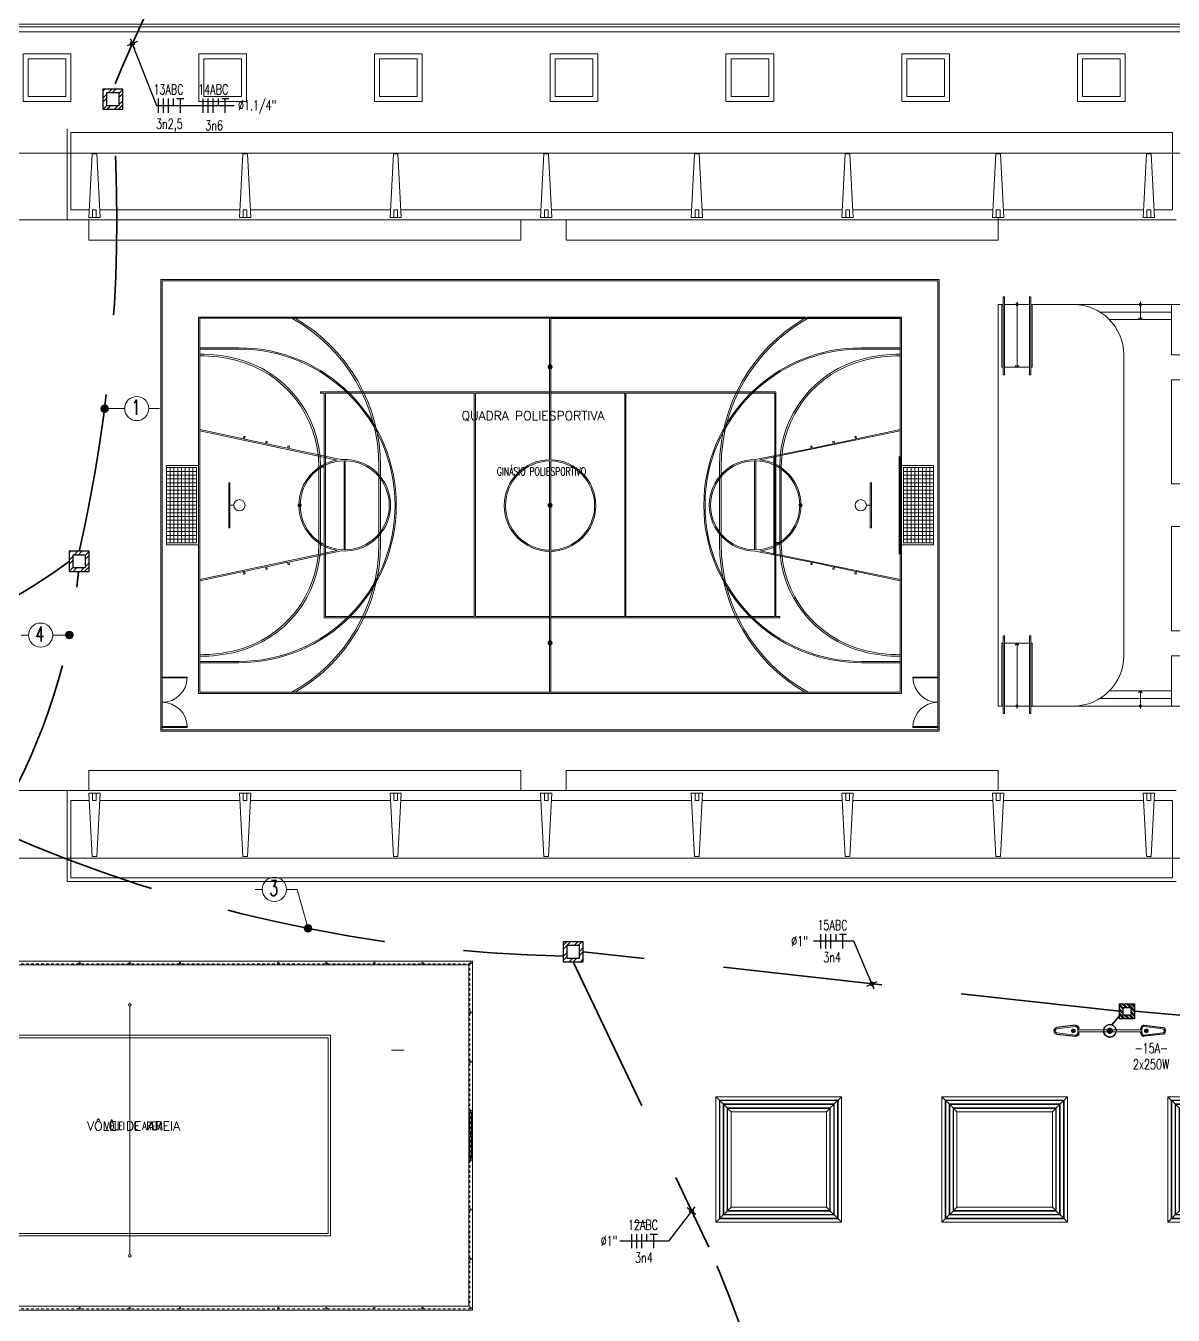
# Model space of a CAD drawing. Header units: millimetres. Extents: x 214 to 1190, y -192 to 1092.
# Drawn here: x 1058.1 to 1103.8, y 35.6 to 87 of the extents above; entities that cross this region are included whole.
import ezdxf
from ezdxf.enums import TextEntityAlignment as Align

# ---------------------------------------------------------------- set-up
doc = ezdxf.new("R2010")
doc.units = ezdxf.units.MM
doc.linetypes.add('ARQ-MEPJ_BAS-PJ1-GERAL-R06$0$TT4', pattern=[0.1, 0.05, -0.05])
doc.linetypes.add('HIDDEN', pattern=[9.525, 6.35, -3.175])
for name, color, linetype, lineweight in [('I-ARQ', 8, 'Continuous', 0), ('I-CAIXAS', 3, 'Continuous', 30), ('I-ELET_PISO', 5, 'HIDDEN', 35), ('I-FIAÇÃO', 2, 'Continuous', 25), ('I-LIN_CHAMADA', 9, 'Continuous', 9), ('I-LUMINÁRIA_EXT', 4, 'Continuous', 25), ('I-NORMO_ARQ', 9, 'Continuous', 0), ('I-POSTES', 4, 'Continuous', 25), ('I-TEXTOS', 2, 'Continuous', 25)]:
    doc.layers.add(name, color=color, linetype=linetype, lineweight=lineweight)
doc.styles.add('COTA200', font='ROMANS.SHX')
doc.styles.add('ROMANS', font='ROMANS.SHX', dxfattribs={"height": 0.25})
doc.styles.get("Standard").update_dxf_attribs({"font": 'arial.ttf'})
doc.dimstyles.new('STANDARD$7', dxfattribs={"dimscale": 1.5, "dimtxt": 0.7, "dimasz": 0.15, "dimexe": 0.1, "dimexo": 0.05, "dimgap": 0.1, "dimtad": 1, "dimdec": 3, "dimzin": 4, "dimdsep": 46, "dimtxsty": 'ROMANS', "dimblk": 'DOT', "dimblk1": 'DOTSMALL', "dimblk2": 'DOTSMALL', "dimsah": 1, "dimcen": 0, "dimdle": 0.15, "dimse1": 1, "dimse2": 1, "dimclrd": 7, "dimclre": 8, "dimclrt": 256, "dimaunit": 1, "dimadec": 0, "dimazin": 0, "dimtfac": 0.006667, "dimtdec": 3, "dimtix": 1, "dimtmove": 2, "dimatfit": 3, "dimldrblk": 'DOTSMALL', "dimfxl": 1, "dimtolj": 1, "dimtzin": 4, "dimarcsym": 0})

# ---------------------------------------------------------------- blocks, each defined once
blk = doc.blocks.new('A$C7A5F3391')
at = {"layer": 'I-ARQ', "ltscale": 10}
for p, q in [((0.135, 4.865), (0, 5)), ((0.29, 4.71), (0.155, 4.845)), ((0.445, 4.555), (0.31, 4.69)), ((4.555, 4.555), (4.69, 4.69)), ((4.71, 4.71), (4.845, 4.845)), ((4.865, 4.865), (5, 5)), ((0.465, 4.535), (0.6, 4.4)), ((4.535, 4.535), (4.4, 4.4)), ((0.465, 0.465), (0.6, 0.6)), ((4.535, 0.465), (4.4, 0.6)), ((0.135, 0.135), (0, 0)), ((0.29, 0.29), (0.155, 0.155)), ((0.445, 0.445), (0.31, 0.31)), ((4.555, 0.445), (4.69, 0.31)), ((4.71, 0.29), (4.845, 0.155)), ((4.865, 0.135), (5, 0))]:
    blk.add_line(p, q, dxfattribs=at)
for points in [[(0, 4.865), (0, 5), (5, 5), (5, 0), (4.865, 0)], [(5, 0.135), (5, 0), (0, 0), (0, 5), (0.135, 5)], [(0, 4.71), (0, 4.845)], [(0, 4.555), (0, 4.69)], [(0.135, 4.865), (0.135, 0.135), (4.865, 0.135)], [(4.865, 0.135), (4.865, 4.865), (0.135, 4.865)], [(0.155, 4.845), (4.845, 4.845), (4.845, 0.155), (0.155, 0.155), (0.155, 4.845)], [(0.29, 4.71), (0.29, 0.29), (4.71, 0.29)], [(0.29, 4.575), (0.29, 4.71), (4.71, 4.71), (4.71, 0.465)], [(4.71, 0.29), (4.71, 4.71), (0.29, 4.71)], [(4.535, 0.29), (0.29, 0.29), (0.29, 4.535)], [(4.535, 0.465), (0.465, 0.465), (0.465, 4.535)], [(4.535, 0), (4.4, 0)]]:
    blk.add_lwpolyline(points, dxfattribs=at)
for points in [[(4.69, 0.31), (0.31, 0.31), (0.31, 4.69), (4.69, 4.69), (4.69, 0.31)], [(4.555, 0.445), (4.555, 4.555), (0.445, 4.555), (0.445, 0.445), (4.555, 0.445)], [(0.465, 4.535), (0.465, 0.465), (4.535, 0.465), (4.535, 4.535)], [(4.4, 0.6), (4.4, 4.4), (0.6, 4.4), (0.6, 0.6), (4.4, 0.6)]]:
    blk.add_lwpolyline(points, close=True, dxfattribs=at)
blk = doc.blocks.new('A$C153C7E87')
at = {"layer": 'I-ARQ'}
for p, q in [((0, 27.3), (0, 0)), ((13.9, 27.3), (0, 27.3)), ((6.045, 27.256), (6.919, 27.256)), ((6.981, 27.256), (7.855, 27.256)), ((13.9, 27.3), (13.9, 0)), ((13.75, 27.15), (0.15, 27.15)), ((0.15, 27.15), (0.15, 0.15)), ((6.045, 27.194), (6.919, 27.194)), ((6.981, 27.194), (7.855, 27.194)), ((13.75, 27.15), (13.75, 0.15)), ((2.209, 13.65), (12.109, 13.65)), ((13.9, 0), (0, 0)), ((13.75, 0.15), (0.15, 0.15)), ((6.045, 0.106), (6.919, 0.106)), ((6.045, 0.044), (6.919, 0.044)), ((6.981, 0.106), (7.855, 0.106)), ((6.981, 0.044), (7.855, 0.044))]:
    blk.add_line(p, q, dxfattribs=at)
at = {"layer": 'I-ARQ', "linetype": 'ARQ-MEPJ_BAS-PJ1-GERAL-R06$0$TT4'}
for p, q in [((0.044, 27.225), (0.044, 0.075)), ((5.968, 27.194), (0.075, 27.194)), ((6.076, 27.225), (6.888, 27.225)), ((7.013, 27.225), (7.824, 27.225)), ((13.825, 27.194), (7.958, 27.194)), ((13.794, 27.225), (13.794, 0.075)), ((5.968, 0.106), (0.075, 0.106)), ((6.076, 0.075), (6.888, 0.075)), ((7.013, 0.075), (7.824, 0.075)), ((13.825, 0.106), (7.958, 0.106))]:
    blk.add_line(p, q, dxfattribs=at)
at = {"layer": 'I-ARQ'}
blk.add_lwpolyline([(0.15, 27.15), (13.75, 27.15), (13.75, 0.15), (0.15, 0.15), (0.15, 27.15)], dxfattribs=at)
for points in [[(10.95, 5.65), (2.95, 5.65), (2.95, 21.65), (10.95, 21.65)], [(10.85, 5.75), (3.05, 5.75), (3.05, 21.55), (10.85, 21.55)]]:
    blk.add_lwpolyline(points, close=True, dxfattribs=at)
for centre, radius in [((0.075, 27.225), 0.0312), ((2.039, 27.225), 0.0312), ((4.004, 27.225), 0.0312), ((5.968, 27.225), 0.0312), ((6.045, 27.225), 0.0312), ((6.919, 27.225), 0.0312), ((6.981, 27.225), 0.0312), ((7.855, 27.225), 0.0312), ((7.932, 27.225), 0.0312), ((9.896, 27.225), 0.0312), ((11.861, 27.225), 0.0312), ((13.825, 27.225), 0.0312), ((0.075, 25.31), 0.0312), ((13.825, 25.31), 0.0312), ((0.075, 23.395), 0.0312), ((13.825, 23.395), 0.0312), ((0.075, 21.48), 0.0312), ((13.825, 21.48), 0.0312), ((0.075, 19.565), 0.0312), ((13.825, 19.565), 0.0312), ((0.075, 15.65), 0.0312), ((13.825, 15.65), 0.0312), ((0.075, 13.65), 0.0312), ((2.159, 13.65), 0.05), ((12.159, 13.65), 0.05), ((13.825, 13.65), 0.0312), ((0.075, 11.65), 0.0312), ((13.825, 11.65), 0.0312), ((0.075, 7.735), 0.0312), ((13.825, 7.735), 0.0312), ((0.075, 5.82), 0.0312), ((13.825, 5.82), 0.0312), ((0.075, 3.905), 0.0312), ((13.825, 3.905), 0.0312), ((0.075, 1.99), 0.0312), ((13.825, 1.99), 0.0312), ((0.075, 0.075), 0.0312), ((2.039, 0.075), 0.0312), ((4.004, 0.075), 0.0312), ((5.968, 0.075), 0.0312), ((6.045, 0.075), 0.0312), ((6.919, 0.075), 0.0312), ((6.981, 0.075), 0.0312), ((7.855, 0.075), 0.0312), ((7.932, 0.075), 0.0312), ((9.896, 0.075), 0.0312), ((11.861, 0.075), 0.0312), ((13.825, 0.075), 0.0312)]:
    blk.add_circle(centre, radius, dxfattribs=at)
blk = doc.blocks.new('A$C5CFF228F')
at = {"layer": 'I-ARQ'}
for p, q in [((0, 15), (0, 0)), ((28, 15), (0, 15)), ((0.05, 14.95), (0.05, 13.775)), ((14, 14.95), (0.05, 14.95)), ((27.95, 14.95), (14.05, 14.95)), ((27.95, 13.775), (27.95, 14.95)), ((28, 0), (28, 15)), ((0.05, 14.475), (0.05, 14.475)), ((1.6, 13.775), (0.05, 13.775)), ((1.6, 13.725), (0.05, 13.725)), ((0.05, 13.725), (0.05, 10.515)), ((26.4, 13.775), (27.95, 13.775)), ((26.4, 13.725), (27.95, 13.725)), ((27.95, 10.515), (27.95, 13.725)), ((0.05, 10.515), (1.786, 10.146)), ((0.05, 10.464), (5.525, 9.301)), ((0.05, 10.464), (0.05, 4.536)), ((27.95, 10.464), (22.361, 9.315)), ((27.95, 10.515), (26.214, 10.146)), ((27.95, 4.536), (27.95, 10.464)), ((1.786, 10.146), (1.807, 10.244)), ((1.807, 10.244), (1.856, 10.234)), ((1.835, 10.136), (1.856, 10.234)), ((1.835, 10.136), (2.667, 9.959)), ((2.667, 9.959), (2.687, 10.057)), ((2.687, 10.057), (2.736, 10.047)), ((2.716, 9.949), (2.736, 10.047)), ((2.716, 9.949), (3.547, 9.772)), ((3.547, 9.772), (3.568, 9.87)), ((3.568, 9.87), (3.617, 9.86)), ((3.596, 9.762), (3.617, 9.86)), ((24.432, 9.87), (24.383, 9.86)), ((24.404, 9.762), (24.383, 9.86)), ((24.453, 9.772), (24.432, 9.87)), ((25.284, 9.949), (24.453, 9.772)), ((25.313, 10.057), (25.264, 10.047)), ((25.284, 9.949), (25.264, 10.047)), ((25.333, 9.959), (25.313, 10.057)), ((26.165, 10.136), (25.333, 9.959)), ((26.193, 10.244), (26.144, 10.234)), ((26.165, 10.136), (26.144, 10.234)), ((26.214, 10.146), (26.193, 10.244)), ((3.596, 9.762), (5.678, 9.32)), ((5.795, 5.725), (5.795, 9.275)), ((5.845, 5.725), (5.845, 9.275)), ((22.145, 5.725), (22.145, 9.275)), ((24.404, 9.762), (22.165, 9.324)), ((22.195, 5.725), (22.195, 9.275)), ((1.4, 7.5), (1.25, 7.5)), ((26.6, 7.5), (26.75, 7.5)), ((26.8, 7.55), (26.8, 7.45)), ((0.05, 4.536), (5.525, 5.699)), ((3.596, 5.238), (5.678, 5.68)), ((22.145, 5.725), (22.195, 5.725)), ((24.404, 5.238), (22.165, 5.676)), ((27.95, 4.536), (22.361, 5.685)), ((2.716, 5.051), (3.547, 5.228)), ((3.547, 5.228), (3.568, 5.13)), ((3.568, 5.13), (3.617, 5.14)), ((3.596, 5.238), (3.617, 5.14)), ((24.404, 5.238), (24.383, 5.14)), ((24.432, 5.13), (24.383, 5.14)), ((24.453, 5.228), (24.432, 5.13)), ((25.284, 5.051), (24.453, 5.228)), ((0.05, 4.485), (1.786, 4.854)), ((1.786, 4.854), (1.807, 4.756)), ((1.807, 4.756), (1.856, 4.766)), ((1.835, 4.864), (2.667, 5.041)), ((1.835, 4.864), (1.856, 4.766)), ((2.667, 5.041), (2.687, 4.943)), ((2.687, 4.943), (2.736, 4.953)), ((2.716, 5.051), (2.736, 4.953)), ((25.284, 5.051), (25.264, 4.953)), ((25.313, 4.943), (25.264, 4.953)), ((25.333, 5.041), (25.313, 4.943)), ((26.165, 4.864), (25.333, 5.041)), ((26.165, 4.864), (26.144, 4.766)), ((26.193, 4.756), (26.144, 4.766)), ((26.214, 4.854), (26.193, 4.756)), ((27.95, 4.485), (26.214, 4.854)), ((0.05, 4.485), (0.05, 1.275)), ((27.95, 1.275), (27.95, 4.485)), ((1.6, 1.275), (0.05, 1.275)), ((1.6, 1.225), (0.05, 1.225)), ((0.05, 1.225), (0.05, 0.05)), ((26.4, 1.275), (27.95, 1.275)), ((26.4, 1.225), (27.95, 1.225)), ((27.95, 0.051), (27.95, 1.225)), ((0.05, 0.05), (14, 0.05)), ((14.05, 0.051), (27.95, 0.051)), ((0, 0), (28, 0))]:
    blk.add_line(p, q, dxfattribs=at)
for points in [[(1.2, 6.6), (1.25, 6.6), (1.25, 8.4), (1.2, 8.4)], [(26.8, 6.6), (26.75, 6.6), (26.75, 8.4), (26.8, 8.4)]]:
    blk.add_lwpolyline(points, close=True, dxfattribs=at)
for centre in [(1.625, 7.5), (26.375, 7.5)]:
    blk.add_circle(centre, 0.225, dxfattribs=at)
for centre, radius, start, end in [((1.6, 7.5), 6.275, 270, 90), ((1.6, 7.5), 6.225, 270, 90), ((26.4, 7.5), 6.275, 90, 270), ((26.4, 7.5), 6.225, 90, 270), ((5.82, 7.5), 1.825, 265.553, 94.447), ((5.82, 7.5), 1.775, 270.807, 89.193), ((22.17, 7.5), 1.825, 90, 270), ((22.17, 7.5), 1.775, 90.807, 269.193)]:
    blk.add_arc(centre, radius, start, end, dxfattribs=at)
at = {"layer": 'I-ARQ', "linetype": 'HIDDEN'}
for centre, radius, start, end in [((5.82, 7.5), 1.825, 99.3031, 260.6969), ((5.82, 7.5), 1.775, 90.807, 269.193), ((22.17, 7.5), 1.775, 270.807, 89.193), ((22.17, 7.5), 1.825, 276.0044, 83.9956)]:
    blk.add_arc(centre, radius, start, end, dxfattribs=at)
blk = doc.blocks.new('A$C256961AF')
at = {"layer": 'I-ARQ'}
for p, q in [((18.3, 10.1), (0.15, 10.1)), ((0.15, 10.1), (0.15, 4.1)), ((6.125, 1.15), (6.125, 10.05)), ((6.175, 1.15), (6.175, 10.05)), ((12.125, 1.15), (12.125, 10.05)), ((12.175, 1.15), (12.175, 10.05)), ((18.3, 10.05), (18.15, 10.05)), ((18.15, 7.15), (18.15, 10.05)), ((18.3, 10.05), (18.3, 10.1)), ((18.3, 7.15), (18.15, 7.15)), ((18.15, 1.1), (18.15, 7.1)), ((18.15, 7.1), (18.3, 7.1)), ((18.3, 7.15), (18.3, 7.1)), ((0, 4.1), (0.15, 4.1)), ((0, 4.1), (0, 4.05)), ((0.15, 4.05), (0, 4.05)), ((0.15, 4.05), (0.15, 1.15)), ((0, 1.15), (0.15, 1.15)), ((0, 1.15), (0, 1.1)), ((0, 1.1), (18.15, 1.1))]:
    blk.add_line(p, q, dxfattribs=at)
at = {"layer": 'I-ARQ', "const_width": 0.095}
for points in [[(9.202, 11.1, -1), (9.097, 11.1, -1)], [(9.202, 0.1, -1), (9.097, 0.1, -1)]]:
    blk.add_lwpolyline(points, format="xyb", close=True, dxfattribs=at)
at = {"layer": 'I-ARQ'}
for points in [[(6.125, 10.05), (0.2, 10.05), (0.2, 1.15), (6.125, 1.15)], [(9.125, 10.05), (6.175, 10.05)], [(12.125, 10.05), (9.175, 10.05)], [(12.175, 1.15), (18.1, 1.15), (18.1, 10.05), (12.175, 10.05)], [(6.175, 1.15), (9.125, 1.15)], [(9.175, 1.15), (12.125, 1.15)]]:
    blk.add_lwpolyline(points, dxfattribs=at)
blk = doc.blocks.new('_Open90')
at = {"color": 0, "linetype": 'ByBlock', "lineweight": -2}
for p, q in [((0, 0), (-1, 0)), ((-0.5, 0.5), (0, 0)), ((0, 0), (-0.5, -0.5))]:
    blk.add_line(p, q, dxfattribs=at)
blk = doc.blocks.new('poste 1x400w')
at = {"layer": 'I-LUMINÁRIA_EXT', "linetype": 'Continuous', "lineweight": 0}
blk.add_hatch(color=9, dxfattribs=at).paths.add_polyline_path([(297.622, 60.492, 1), (297.621, 60.323, 1)])
at = {"layer": 'I-LUMINÁRIA_EXT', "color": 9, "linetype": 'Continuous', "lineweight": 0}
for p, q in [((297.581, 60.604), (297.581, 61.894)), ((297.666, 60.604), (297.666, 61.894))]:
    blk.add_line(p, q, dxfattribs=at)
at = {"layer": 'I-LUMINÁRIA_EXT'}
for p, q in [((297.519, 60.657), (297.581, 60.657)), ((297.666, 60.657), (297.728, 60.657)), ((297.478, 59.685), (297.381, 60.501)), ((297.867, 60.501), (297.769, 59.685)), ((297.624, 59.562), (297.617, 59.562)), ((297.631, 59.562), (297.624, 59.562))]:
    blk.add_line(p, q, dxfattribs=at)
at = {"layer": 'I-LUMINÁRIA_EXT', "color": 9, "lineweight": 0}
for p, q in [((297.519, 60.604), (297.728, 60.604)), ((297.531, 59.691), (297.434, 60.507)), ((297.814, 60.507), (297.716, 59.691))]:
    blk.add_line(p, q, dxfattribs=at)
at = {"layer": 'I-LUMINÁRIA_EXT', "color": 9, "linetype": 'Continuous', "lineweight": 0}
blk.add_circle((297.621, 60.408), 0.0845, dxfattribs=at)
at = {"layer": 'I-LUMINÁRIA_EXT'}
for centre, start, end in [((297.519, 60.517), 90, 186.8096), ((297.728, 60.517), 353.1904, 90), ((297.617, 59.701), 186.8096, 270), ((297.631, 59.701), 270, 353.1904)]:
    blk.add_arc(centre, 0.139, start, end, dxfattribs=at)
at = {"layer": 'I-LUMINÁRIA_EXT', "color": 9, "lineweight": 0}
for centre, radius, start, end in [((297.519, 60.517), 0.0861, 90, 186.8096), ((297.728, 60.517), 0.0861, 353.1904, 90), ((297.618, 59.702), 0.0879, 187.2548, 278.2493), ((297.631, 59.701), 0.0861, 270, 353.1904)]:
    blk.add_arc(centre, radius, start, end, dxfattribs=at)
at = {"layer": 'I-POSTES', "linetype": 'Continuous', "const_width": 0.136}
blk.add_lwpolyline([(297.624, 62.095, 1), (297.624, 61.959, 1)], format="xyb", close=True, dxfattribs=at)
at = {"layer": 'I-POSTES'}
for start, end in [(81.1915, 171.1915), (81.1915, 171.1915), (81.1915, 171.1915), (351.1915, 81.1915), (351.1915, 81.1915), (351.1915, 81.1915), (171.1915, 261.1915), (171.1915, 261.1915), (171.1915, 261.1915), (278.8085, 351.1915), (278.8085, 351.1915), (278.8085, 351.1915)]:
    blk.add_arc((297.624, 62.027), 0.279, start, end, dxfattribs=at)
blk = doc.blocks.new('POSTE 250W  1P')
at = {"layer": 'I-POSTES', "xscale": 0.9, "yscale": 0.9, "zscale": 0.9, "rotation": 180}
blk.add_blockref('poste 1x400w', (267.871, 55.829), dxfattribs=at)
at = {"layer": 'I-POSTES', "xscale": -0.9, "yscale": 0.9, "zscale": 0.9}
blk.add_blockref('poste 1x400w', (267.871, -55.82), dxfattribs=at)
blk = doc.blocks.new('30X30')
at = {"layer": 'I-CAIXAS', "lineweight": 0}
h = blk.add_hatch(dxfattribs=at)
h.set_pattern_fill('STEEL', color=9, scale=0.04, style=0)
h.set_pattern_definition([(45, (0, 0), (-0.089803, 0.089803), []), (45, (0, 0.0635), (-0.089803, 0.089803), [])])
h.paths.add_polyline_path([(0.3, 0.3), (-0.3, 0.3), (-0.3, -0.3), (0.3, -0.3)])
h.paths.add_polyline_path([(0.15, -0.15), (-0.15, -0.15), (-0.15, 0.15), (0.15, 0.15)], flags=16)
at = {"layer": 'I-CAIXAS'}
for points in [[(-0.3, 0.3), (0.3, 0.3), (0.3, -0.3), (-0.3, -0.3)], [(-0.15, 0.15), (0.15, 0.15), (0.15, -0.15), (-0.15, -0.15)]]:
    blk.add_lwpolyline(points, close=True, dxfattribs=at)
blk = doc.blocks.new('cxa1')
at = {"layer": 'I-ARQ'}
h = blk.add_hatch(dxfattribs=at)
h.set_pattern_fill('STEEL', color=256, scale=0.1, angle=-90, style=0)
h.set_pattern_definition([(315, (0, 0), (0.224506403027, 0.224506403027), []), (315, (0.15875, -6e-17), (0.224506403027, 0.224506403027), [])])
h.paths.add_polyline_path([(464518.793, 9296201.712), (464518.793, 9296202.512), (464517.993, 9296202.512), (464517.993, 9296201.712)])
h.paths.add_polyline_path([(464518.143, 9296201.862), (464518.143, 9296202.362), (464518.643, 9296202.362), (464518.643, 9296201.862)], flags=16)
at = {"layer": 'I-CAIXAS'}
for points in [[(464518.793, 9296201.712), (464518.793, 9296202.512), (464517.993, 9296202.512), (464517.993, 9296201.712)], [(464518.644, 9296201.862), (464518.644, 9296202.362), (464518.144, 9296202.362), (464518.144, 9296201.862)]]:
    blk.add_lwpolyline(points, close=True, dxfattribs=at)
blk = doc.blocks.new('DOT')
for p, q in [((1.5, 0), (-1.5, 0)), ((0, -1.5), (0, 1.5))]:
    blk.add_line(p, q)
blk.add_circle((0, 0), 0.5)
blk = doc.blocks.new('fq1')
at = {"layer": 'I-FIAÇÃO', "color": 2}
for p, q in [((458.637, 235.829), (458.637, 236.391)), ((458.837, 235.829), (458.837, 236.391)), ((459.037, 235.829), (459.037, 236.391)), ((459.237, 236.11), (459.237, 236.391)), ((459.371, 236.391), (459.652, 236.391)), ((459.511, 235.829), (459.511, 236.391))]:
    blk.add_line(p, q, dxfattribs=at)

msp = doc.modelspace()

# ---------------------------------------------------------------- hatches: boundary and pattern name
at = {"layer": 'I-LIN_CHAMADA'}
h = msp.add_hatch(color=256, dxfattribs=at)
h.dxf.hatch_style = 1
edge = h.paths.add_edge_path()
edge.add_arc((1061.258, 71.775), 0.152, 0, 360)
h = msp.add_hatch(color=256, dxfattribs=at)
h.dxf.hatch_style = 1
edge = h.paths.add_edge_path()
edge.add_arc((1059.854, 62.744), 0.152, 0, 360)
h = msp.add_hatch(color=256, dxfattribs=at)
h.dxf.hatch_style = 1
edge = h.paths.add_edge_path()
edge.add_arc((1069.364, 51.055), 0.152, 0, 360)

# ---------------------------------------------------------------- linework, layer by layer
at = {"layer": 'I-ARQ'}
for p, q in [((1059.761, 82.92), (1059.761, 79.29)), ((1059.911, 82.77), (1103.794, 82.77)), ((1059.911, 82.77), (1059.911, 79.69)), ((1103.794, 79.69), (1103.794, 82.77)), ((1040.587, 81.952), (1105.138, 81.952)), ((1059.911, 79.69), (1060.643, 79.69)), ((1061.062, 79.69), (1066.643, 79.69)), ((1067.062, 79.69), (1072.643, 79.69)), ((1073.062, 79.69), (1078.643, 79.69)), ((1079.062, 79.69), (1084.643, 79.69)), ((1085.062, 79.69), (1090.643, 79.69)), ((1091.062, 79.69), (1096.643, 79.69)), ((1097.062, 79.69), (1102.643, 79.69)), ((1103.794, 79.69), (1103.062, 79.69)), ((1059.761, 79.29), (1055.944, 79.29)), ((1059.761, 79.29), (1103.944, 79.29)), ((1060.628, 79.29), (1060.628, 78.49)), ((1060.928, 79.39), (1060.778, 79.39)), ((1066.928, 79.39), (1066.778, 79.39)), ((1072.928, 79.39), (1072.778, 79.39)), ((1077.84, 78.49), (1077.84, 79.29)), ((1078.928, 79.39), (1078.778, 79.39)), ((1079.64, 78.49), (1079.64, 79.29)), ((1084.928, 79.39), (1084.778, 79.39)), ((1090.928, 79.39), (1090.778, 79.39)), ((1096.853, 79.39), (1096.853, 78.49)), ((1060.628, 78.49), (1077.84, 78.49)), ((1079.64, 78.49), (1096.853, 78.49)), ((1063.502, 61.07), (1063.502, 76.92)), ((1063.502, 76.92), (1094.502, 76.92)), ((1063.552, 76.87), (1094.452, 76.87)), ((1063.552, 61.07), (1063.552, 76.87)), ((1094.452, 76.87), (1094.452, 61.07)), ((1094.502, 76.92), (1094.502, 61.07)), ((1097.053, 76.22), (1097.053, 73.12)), ((1097.103, 76.22), (1097.053, 76.22)), ((1097.103, 76.22), (1097.103, 73.12)), ((1098.103, 76.22), (1098.103, 73.12)), ((1098.153, 76.22), (1098.103, 76.22)), ((1098.153, 76.22), (1098.153, 73.12)), ((1096.853, 73.42), (1096.853, 75.92)), ((1097.003, 75.92), (1096.853, 75.92)), ((1097.003, 73.42), (1097.003, 75.92)), ((1097.053, 75.92), (1097.003, 75.92)), ((1098.103, 75.92), (1097.103, 75.92)), ((1098.203, 75.92), (1098.153, 75.92)), ((1099.853, 75.92), (1098.203, 75.92)), ((1098.203, 73.42), (1098.203, 75.92)), ((1103.755, 75.92), (1099.853, 75.92)), ((1103.755, 75.62), (1100.906, 75.62)), ((1065.002, 60.42), (1065.002, 75.42)), ((1065.002, 75.42), (1093.002, 75.42)), ((1065.052, 73.94), (1065.052, 75.37)), ((1065.052, 75.37), (1068.722, 75.37)), ((1068.851, 75.37), (1078.977, 75.37)), ((1078.977, 69.733), (1078.977, 75.37)), ((1089.153, 75.37), (1079.027, 75.37)), ((1079.027, 69.733), (1079.027, 75.37)), ((1092.952, 75.37), (1089.283, 75.37)), ((1092.952, 75.37), (1092.952, 60.47)), ((1093.002, 75.42), (1093.002, 60.42)), ((1103.755, 75.32), (1101.281, 75.32)), ((1065.052, 61.964), (1065.052, 73.876)), ((1101.853, 73.92), (1101.853, 61.92)), ((1096.853, 73.42), (1096.853, 62.42)), ((1097.053, 73.42), (1097.003, 73.42)), ((1097.103, 73.12), (1097.053, 73.12)), ((1098.103, 73.42), (1097.103, 73.42)), ((1098.153, 73.12), (1098.103, 73.12)), ((1098.203, 73.42), (1098.153, 73.42)), ((1063.722, 69.5), (1065.002, 69.5)), ((1063.722, 69.5), (1063.722, 66.34)), ((1063.722, 69.5), (1063.722, 69.42)), ((1063.722, 69.42), (1064.922, 69.42)), ((1063.872, 69.42), (1063.872, 66.42)), ((1064.022, 69.42), (1064.022, 66.42)), ((1064.172, 69.42), (1064.172, 66.42)), ((1064.322, 69.42), (1064.322, 66.42)), ((1064.472, 69.42), (1064.472, 66.42)), ((1064.622, 69.42), (1064.622, 66.42)), ((1064.772, 69.42), (1064.772, 66.42)), ((1064.922, 69.42), (1064.922, 66.42)), ((1065.002, 69.5), (1065.002, 66.34)), ((1069.791, 66.369), (1069.791, 69.471)), ((1069.855, 66.369), (1069.855, 69.471)), ((1072.186, 66.369), (1072.186, 69.471)), ((1072.25, 66.369), (1072.25, 69.471)), ((1078.977, 66.134), (1078.977, 69.683)), ((1079.027, 66.134), (1079.027, 69.683)), ((1085.755, 66.369), (1085.755, 69.471)), ((1085.819, 66.369), (1085.819, 69.471)), ((1087.912, 65.977), (1087.912, 69.862)), ((1087.992, 65.977), (1087.992, 69.862)), ((1088.15, 66.369), (1088.15, 69.471)), ((1088.214, 66.369), (1088.214, 69.471)), ((1092.912, 65.977), (1092.912, 69.862)), ((1092.992, 65.977), (1092.992, 69.862)), ((1093.002, 69.5), (1093.002, 66.34)), ((1094.282, 69.5), (1093.002, 69.5)), ((1093.082, 69.42), (1093.082, 66.42)), ((1094.282, 69.42), (1093.082, 69.42)), ((1093.232, 69.42), (1093.232, 66.42)), ((1093.382, 69.42), (1093.382, 66.42)), ((1093.532, 69.42), (1093.532, 66.42)), ((1093.682, 69.42), (1093.682, 66.42)), ((1093.832, 69.42), (1093.832, 66.42)), ((1093.982, 69.42), (1093.982, 66.42)), ((1094.132, 69.42), (1094.132, 66.42)), ((1094.282, 69.5), (1094.282, 66.34)), ((1063.722, 69.27), (1064.922, 69.27)), ((1063.722, 69.12), (1064.922, 69.12)), ((1063.722, 68.97), (1064.922, 68.97)), ((1093.082, 69.27), (1094.282, 69.27)), ((1093.082, 69.12), (1094.282, 69.12)), ((1093.082, 68.97), (1094.282, 68.97)), ((1063.722, 68.82), (1064.922, 68.82)), ((1063.722, 68.67), (1064.922, 68.67)), ((1063.722, 68.52), (1064.922, 68.52)), ((1063.722, 68.37), (1064.922, 68.37)), ((1093.082, 68.82), (1094.282, 68.82)), ((1093.082, 68.67), (1094.282, 68.67)), ((1093.082, 68.52), (1094.282, 68.52)), ((1093.082, 68.37), (1094.282, 68.37)), ((1063.722, 68.22), (1064.922, 68.22)), ((1063.722, 68.07), (1064.922, 68.07)), ((1063.722, 67.92), (1064.922, 67.92)), ((1093.082, 68.22), (1094.282, 68.22)), ((1093.082, 68.07), (1094.282, 68.07)), ((1093.082, 67.92), (1094.282, 67.92)), ((1063.722, 67.77), (1064.922, 67.77)), ((1063.722, 67.62), (1064.922, 67.62)), ((1063.722, 67.47), (1064.922, 67.47)), ((1063.722, 67.32), (1064.922, 67.32)), ((1093.082, 67.77), (1094.282, 67.77)), ((1093.082, 67.62), (1094.282, 67.62)), ((1093.082, 67.47), (1094.282, 67.47)), ((1093.082, 67.32), (1094.282, 67.32)), ((1063.722, 67.17), (1064.922, 67.17)), ((1063.722, 67.02), (1064.922, 67.02)), ((1063.722, 66.87), (1064.922, 66.87)), ((1093.082, 67.17), (1094.282, 67.17)), ((1093.082, 67.02), (1094.282, 67.02)), ((1093.082, 66.87), (1094.282, 66.87)), ((1063.722, 66.72), (1064.922, 66.72)), ((1063.722, 66.57), (1064.922, 66.57)), ((1063.722, 66.42), (1064.922, 66.42)), ((1063.722, 66.42), (1063.722, 66.34)), ((1063.722, 66.34), (1065.002, 66.34)), ((1094.282, 66.34), (1093.002, 66.34)), ((1093.082, 66.72), (1094.282, 66.72)), ((1093.082, 66.57), (1094.282, 66.57)), ((1094.282, 66.42), (1093.082, 66.42)), ((1078.977, 60.47), (1078.977, 66.084)), ((1079.027, 60.47), (1079.027, 66.084)), ((1097.053, 62.72), (1097.053, 59.62)), ((1097.103, 62.72), (1097.053, 62.72)), ((1097.103, 62.72), (1097.103, 59.62)), ((1098.103, 62.72), (1098.103, 59.62)), ((1098.153, 62.72), (1098.103, 62.72)), ((1098.153, 62.72), (1098.153, 59.62)), ((1096.853, 62.42), (1096.853, 59.92)), ((1097.053, 62.42), (1097.003, 62.42)), ((1097.003, 62.42), (1097.003, 59.92)), ((1098.103, 62.42), (1097.103, 62.42)), ((1098.203, 62.42), (1098.153, 62.42)), ((1098.203, 62.42), (1098.203, 59.92)), ((1065.052, 60.47), (1065.052, 61.9)), ((1063.502, 61.07), (1063.502, 59.07)), ((1063.552, 61.07), (1063.502, 61.07)), ((1063.552, 61.07), (1063.552, 59.07)), ((1094.453, 61.071), (1094.452, 59.07)), ((1094.452, 61.07), (1094.502, 61.07)), ((1094.502, 59.07), (1094.502, 61.07)), ((1093.002, 60.42), (1065.002, 60.42)), ((1068.722, 60.47), (1065.052, 60.47)), ((1078.977, 60.47), (1068.851, 60.47)), ((1089.153, 60.47), (1079.027, 60.47)), ((1092.952, 60.47), (1089.283, 60.47)), ((1103.755, 60.22), (1100.906, 60.22)), ((1103.755, 60.52), (1101.281, 60.52)), ((1097.003, 59.92), (1096.853, 59.92)), ((1097.053, 59.92), (1097.003, 59.92)), ((1097.103, 59.62), (1097.053, 59.62)), ((1098.103, 59.92), (1097.103, 59.92)), ((1097.903, 59.92), (1098.103, 59.92)), ((1098.153, 59.62), (1098.103, 59.62)), ((1098.203, 59.92), (1098.153, 59.92)), ((1098.203, 59.92), (1099.853, 59.92)), ((1103.755, 59.92), (1099.853, 59.92)), ((1063.552, 59.07), (1063.502, 59.07)), ((1063.502, 58.92), (1063.502, 59.07)), ((1079.002, 58.92), (1063.502, 58.92)), ((1063.552, 58.97), (1063.552, 59.07)), ((1079.002, 58.97), (1063.552, 58.97)), ((1094.452, 58.97), (1079.002, 58.97)), ((1094.502, 58.92), (1079.002, 58.92)), ((1094.502, 59.07), (1094.452, 59.07)), ((1094.452, 59.07), (1094.452, 58.97)), ((1094.502, 59.07), (1094.502, 58.92)), ((1077.84, 57.35), (1060.628, 57.35)), ((1060.628, 56.55), (1060.628, 57.35)), ((1077.84, 57.35), (1077.84, 56.55)), ((1096.853, 57.35), (1079.64, 57.35)), ((1079.64, 57.35), (1079.64, 56.55)), ((1096.853, 57.35), (1096.853, 56.55)), ((1059.761, 56.55), (1055.944, 56.55)), ((1059.761, 52.92), (1059.761, 56.55)), ((1060.628, 56.55), (1059.761, 56.55)), ((1097.078, 56.55), (1060.628, 56.55)), ((1103.944, 56.55), (1064.761, 56.55)), ((1060.643, 56.15), (1059.911, 56.15)), ((1059.911, 53.07), (1059.911, 56.15)), ((1066.643, 56.15), (1061.062, 56.15)), ((1072.643, 56.15), (1067.062, 56.15)), ((1078.643, 56.15), (1073.062, 56.15)), ((1084.643, 56.15), (1079.062, 56.15)), ((1090.643, 56.15), (1085.062, 56.15)), ((1096.643, 56.15), (1091.062, 56.15)), ((1102.643, 56.15), (1097.062, 56.15)), ((1103.062, 56.15), (1103.794, 56.15)), ((1103.794, 56.15), (1103.794, 53.07)), ((1105.138, 53.852), (1040.587, 53.852)), ((1059.911, 53.07), (1103.794, 53.07)), ((1059.761, 52.92), (1103.944, 52.92))]:
    msp.add_line(p, q, dxfattribs=at)
for points in [[(1128.512, 77.415, 0.40469), (1118.518, 87.089, 0), (1030.297, 87.089, 3059019602.697577)], [(1128.412, 77.412, 0.40469), (1118.518, 86.989), (1030.297, 86.989)], [(1128.213, 77.406, 0.40469), (1118.518, 86.789), (1030.297, 86.789)]]:
    msp.add_lwpolyline(points, format="xyb", dxfattribs=at)
for points in [[(1059.911, 84.012), (1059.911, 85.912), (1058.011, 85.912), (1058.011, 84.012)], [(1066.911, 84.012), (1066.911, 85.912), (1065.011, 85.912), (1065.011, 84.012)], [(1073.911, 84.012), (1073.911, 85.912), (1072.011, 85.912), (1072.011, 84.012)], [(1080.911, 84.012), (1080.911, 85.912), (1079.011, 85.912), (1079.011, 84.012)], [(1087.911, 84.012), (1087.911, 85.912), (1086.011, 85.912), (1086.011, 84.012)], [(1094.911, 84.012), (1094.911, 85.912), (1093.011, 85.912), (1093.011, 84.012)], [(1101.911, 84.012), (1101.911, 85.912), (1100.011, 85.912), (1100.011, 84.012)], [(1059.711, 84.212), (1059.711, 85.712), (1058.211, 85.712), (1058.211, 84.212)], [(1066.711, 84.212), (1066.711, 85.712), (1065.211, 85.712), (1065.211, 84.212)], [(1073.711, 84.212), (1073.711, 85.712), (1072.211, 85.712), (1072.211, 84.212)], [(1080.711, 84.212), (1080.711, 85.712), (1079.211, 85.712), (1079.211, 84.212)], [(1087.711, 84.212), (1087.711, 85.712), (1086.211, 85.712), (1086.211, 84.212)], [(1094.711, 84.212), (1094.711, 85.712), (1093.211, 85.712), (1093.211, 84.212)], [(1101.711, 84.212), (1101.711, 85.712), (1100.211, 85.712), (1100.211, 84.212)], [(1061.078, 79.39), (1060.944, 81.92), (1060.761, 81.92), (1060.628, 79.39)], [(1066.628, 79.39), (1067.078, 79.39), (1066.944, 81.92), (1066.761, 81.92)], [(1072.628, 79.39), (1073.078, 79.39), (1072.944, 81.92), (1072.761, 81.92)], [(1078.628, 79.39), (1079.078, 79.39), (1078.944, 81.92), (1078.761, 81.92)], [(1085.078, 79.39), (1084.944, 81.92), (1084.761, 81.92), (1084.628, 79.39)], [(1091.078, 79.39), (1090.944, 81.92), (1090.761, 81.92), (1090.628, 79.39)], [(1096.761, 81.92), (1096.628, 79.39), (1097.078, 79.39), (1096.944, 81.92)], [(1102.761, 81.92), (1102.628, 79.39), (1103.078, 79.39), (1102.944, 81.92)], [(1093.002, 60.42), (1065.002, 60.42), (1065.002, 75.42), (1093.002, 75.42)], [(1063.552, 61.07), (1064.552, 61.07), (1064.552, 61.04), (1063.552, 61.04)], [(1094.452, 61.07), (1093.452, 61.07), (1093.452, 61.04), (1094.452, 61.04)], [(1063.552, 59.07), (1064.552, 59.07), (1064.552, 59.1), (1063.552, 59.1)], [(1094.452, 59.07), (1093.452, 59.07), (1093.452, 59.1), (1094.452, 59.1)], [(1060.628, 56.45), (1060.761, 53.92), (1060.944, 53.92), (1061.078, 56.45)], [(1060.928, 56.45), (1060.928, 56.15), (1060.778, 56.15), (1060.778, 56.45)], [(1067.078, 56.45), (1066.628, 56.45), (1066.761, 53.92), (1066.944, 53.92)], [(1066.928, 56.45), (1066.928, 56.15), (1066.778, 56.15), (1066.778, 56.45)], [(1073.078, 56.45), (1072.628, 56.45), (1072.761, 53.92), (1072.944, 53.92)], [(1072.928, 56.45), (1072.928, 56.15), (1072.778, 56.15), (1072.778, 56.45)], [(1078.628, 56.45), (1078.761, 53.92), (1078.944, 53.92), (1079.078, 56.45)], [(1078.928, 56.15), (1078.778, 56.15), (1078.778, 56.45), (1078.928, 56.45)], [(1084.628, 56.45), (1084.761, 53.92), (1084.944, 53.92), (1085.078, 56.45)], [(1084.778, 56.45), (1084.928, 56.45), (1084.928, 56.15), (1084.778, 56.15)], [(1090.628, 56.45), (1090.761, 53.92), (1090.944, 53.92), (1091.078, 56.45)], [(1090.928, 56.45), (1090.928, 56.15), (1090.778, 56.15), (1090.778, 56.45)], [(1096.761, 53.92), (1096.628, 56.45), (1097.078, 56.45), (1096.944, 53.92)], [(1096.928, 56.45), (1096.928, 56.15), (1096.778, 56.15), (1096.778, 56.45)], [(1102.761, 53.92), (1102.628, 56.45), (1103.078, 56.45), (1102.944, 53.92)], [(1102.778, 56.45), (1102.928, 56.45), (1102.928, 56.15), (1102.778, 56.15)]]:
    msp.add_lwpolyline(points, close=True, dxfattribs=at)
for points in [[(1060.778, 79.39), (1060.778, 79.69), (1060.928, 79.69), (1060.928, 79.39)], [(1066.778, 79.39), (1066.778, 79.69), (1066.928, 79.69), (1066.928, 79.39)], [(1072.778, 79.39), (1072.778, 79.69), (1072.928, 79.69), (1072.928, 79.39)], [(1078.778, 79.39), (1078.778, 79.69), (1078.928, 79.69), (1078.928, 79.39)], [(1084.778, 79.39), (1084.778, 79.69), (1084.928, 79.69), (1084.928, 79.39)], [(1090.778, 79.39), (1090.778, 79.69), (1090.928, 79.69), (1090.928, 79.39)], [(1096.778, 79.39), (1096.778, 79.69), (1096.928, 79.69), (1096.928, 79.39), (1096.778, 79.39)], [(1102.778, 79.39), (1102.778, 79.69), (1102.928, 79.69), (1102.928, 79.39)], [(1097.603, 73.57), (1097.603, 76.02)], [(1102.518, 75.47), (1102.518, 76.02)], [(1106.855, 73.92), (1103.755, 73.92), (1103.755, 75.92), (1106.855, 75.92)], [(1104.155, 72.92), (1103.755, 72.92), (1103.755, 68.77), (1104.155, 68.77), (1104.155, 72.92)], [(1104.155, 62.92), (1103.755, 62.92), (1103.755, 67.07), (1104.155, 67.07), (1104.155, 62.92)], [(1097.603, 62.27), (1097.603, 59.82)], [(1106.855, 61.92), (1103.755, 61.92), (1103.755, 59.92), (1106.855, 59.92)], [(1102.518, 60.37), (1102.518, 59.82)], [(1078.928, 56.45), (1078.928, 56.15)]]:
    msp.add_lwpolyline(points, dxfattribs=at)
for points, const_width in [([(1069.068, 67.92, 1), (1068.984, 67.92, 1)], 0.0758), ([(1078.95, 67.92, -1), (1079.055, 67.92, -1)], 0.095), ([(1088.937, 67.92, -1), (1089.021, 67.92, -1)], 0.0758)]:
    msp.add_lwpolyline(points, format="xyb", close=True, dxfattribs=dict(at, const_width=const_width))
for centre in [(1097.603, 75.92), (1102.518, 75.92), (1097.603, 59.92), (1102.518, 59.92)]:
    msp.add_circle(centre, 0.05, dxfattribs=at)
for centre, radius, start, end in [((1099.853, 73.92), 2, 0, 90), ((1065.432, 69.471), 6.755, 0, 60.8468), ((1065.432, 69.471), 6.818, 0, 59.8986), ((1092.573, 69.471), 6.818, 120.1014, 180), ((1092.573, 69.471), 6.755, 119.1532, 180), ((1065.052, 67.92), 6.02, 76.261, 90), ((1065.052, 67.92), 5.956, 76.261, 90), ((1065.432, 69.471), 4.359, 0, 76.261), ((1065.432, 69.471), 4.423, 0, 76.261), ((1092.573, 69.471), 4.423, 103.739, 180), ((1092.573, 69.471), 4.359, 103.739, 180), ((1092.952, 67.92), 6.02, 90, 103.739), ((1092.952, 67.92), 5.956, 90, 103.739), ((1079.002, 67.909), 1.825, 90.7849, 269.2151), ((1079.002, 67.909), 1.775, 90.807, 269.193), ((1079.002, 67.909), 1.825, 270.7849, 89.2151), ((1079.002, 67.909), 1.775, 270.807, 89.193), ((1065.432, 66.369), 4.359, 283.739, 0), ((1065.432, 66.369), 4.423, 283.739, 0), ((1065.432, 66.369), 6.755, 299.1532, 0), ((1065.432, 66.369), 6.818, 300.1014, 0), ((1092.573, 66.369), 6.818, 180, 239.8986), ((1092.573, 66.369), 6.755, 180, 240.8468), ((1092.573, 66.369), 4.423, 180, 256.261), ((1092.573, 66.369), 4.359, 180, 256.261), ((1065.052, 67.92), 5.956, 270, 283.739), ((1065.052, 67.92), 6.02, 270, 283.739), ((1092.952, 67.92), 6.02, 256.261, 270), ((1092.952, 67.92), 5.956, 256.261, 270), ((1099.853, 61.92), 2, 270, 0), ((1063.552, 61.07), 1, 270, 358.2816), ((1094.453, 61.071), 1.001, 181.7834, 269.9615), ((1063.552, 59.07), 1, 1.7184, 90), ((1094.453, 59.069), 1.001, 90.0385, 178.2166)]:
    msp.add_arc(centre, radius, start, end, dxfattribs=at)
at = {"layer": 'I-ELET_PISO'}
for p, q in [((1101.687, 47.754), (1080.326, 50.127)), ((1079.926, 49.727), (1085.332, 38.358)), ((1101.687, 47.568), (1101.386, 47.212)), ((1102.287, 47.754), (1131.51, 45.174))]:
    msp.add_line(p, q, dxfattribs=at)
for centre, radius, start, end in [((1125.309, 58.246), 68.916, 152.13354, 157.60746), ((1002.141, 79.388), 59.605, 347.10182, 4.1478), ((1048.251, 81.037), 19.237, 290.6247, 307.0492), ((1036.963, 67.367), 23.353, 329.9657, 354.8805), ((1080.75, 108.662), 58.722, 246.34175, 268.82438), ((1042.509, 19.621), 46.742, 3.1831, 23.6328)]:
    msp.add_arc(centre, radius, start, end, dxfattribs=at)
at = {"layer": 'I-LIN_CHAMADA'}
for p, q in [((1061.771, 71.774), (1061.258, 71.775)), ((1062.058, 71.774), (1061.771, 71.774)), ((1063.022, 71.774), (1063.45, 71.774)), ((1058.226, 62.744), (1057.938, 62.744)), ((1059.19, 62.744), (1059.618, 62.744)), ((1059.341, 62.744), (1059.854, 62.744)), ((1067.542, 52.614), (1067.254, 52.614)), ((1068.505, 52.614), (1068.933, 52.614)), ((1068.933, 52.614), (1069.364, 51.055))]:
    msp.add_line(p, q, dxfattribs=at)
for centre, radius in [((1062.54, 71.774), 0.482), ((1061.258, 71.775), 0.152), ((1058.708, 62.744), 0.482), ((1059.854, 62.744), 0.152), ((1068.023, 52.614), 0.482), ((1069.364, 51.055), 0.152)]:
    msp.add_circle(centre, radius, dxfattribs=at)
at = {"layer": 'I-NORMO_ARQ'}
for p, q in [((1072.692, 46.201), (1073.193, 46.201)), ((1082.363, 39.342), (1082.865, 39.342))]:
    msp.add_line(p, q, dxfattribs=at)

# ---------------------------------------------------------------- block references
at = {"layer": 'I-ARQ', "extrusion": (-2.21397e-44, -1.84636e-46, -1), "zscale": -1, "rotation": 179.9999997248844}
for name, p in [('A$C5CFF228F', (-1065.002, 75.42)), ('A$C256961AF', (-1069.852, 73.534))]:
    msp.add_blockref(name, p, dxfattribs=at)
at = {"layer": 'I-ARQ', "xscale": 0.15, "yscale": 0.15, "zscale": 0.15}
for p, rotation in [((1102.518, 75.32), 270.0000002751233), ((1097.603, 73.42), 270.0000002751169), ((1097.603, 62.42), 90.00000027511179), ((1102.518, 60.52), 90.00000027510468)]:
    msp.add_blockref('_Open90', p, dxfattribs=dict(at, rotation=rotation))
at = {"layer": 'I-ARQ', "xscale": -1}
for name, p, rotation in [('A$C153C7E87', (1048.611, 35.85), 270), ('A$C7A5F3391', (1090.611, 44.35), 90), ('A$C7A5F3391', (1099.611, 44.35), 90), ('A$C7A5F3391', (1108.611, 44.35), 90)]:
    msp.add_blockref(name, p, dxfattribs=dict(at, rotation=rotation))
at = {"layer": 'I-CAIXAS', "rotation": 270}
for name, p in [('cxa1', (-9295140.522, 464602.493)), ('cxa1', (-9295141.87, 464584.077)), ('cxa1', (-9295122.186, 464568.52)), ('30X30', (1101.987, 47.754))]:
    msp.add_blockref(name, p, dxfattribs=at)
at = {"layer": 'I-FIAÇÃO'}
for p in [(604.769, -152.264), (606.552, -152.264), (631.156, -185.567), (623.624, -197.512)]:
    msp.add_blockref('fq1', p, dxfattribs=at)
at = {"layer": 'I-LUMINÁRIA_EXT', "xscale": -1, "rotation": 90}
msp.add_blockref('POSTE 250W  1P', (1101.305, 46.986), dxfattribs=at)

# ---------------------------------------------------------------- texts
at = {"layer": 'I-ARQ', "style": 'ROMANS', "width": 0.7}
msp.add_text('GINÁSIO POLIESPORTIVO', height=0.32, rotation=0, dxfattribs=at).set_placement((1078.661, 69.268), align=Align.MIDDLE_CENTER)
at = {"layer": 'I-NORMO_ARQ', "style": 'COTA200'}
for s, p in [('QUADRA POLIESPORTIVA', (1078.324, 71.489)), ('VÔLEI DE AREIA', (1062.414, 43.186))]:
    msp.add_text(s, height=0.36, dxfattribs=at).set_placement(p, align=Align.MIDDLE_CENTER)
at = {"layer": 'I-NORMO_ARQ', "style": 'ROMANS', "width": 0.7}
msp.add_text('VÔLEI DE AREIA', height=0.32, dxfattribs=at).set_placement((1062.414, 43.186), align=Align.MIDDLE_CENTER)
at = {"layer": 'I-TEXTOS', "color": 2, "style": 'ROMANS', "width": 0.7}
for s, p in [('13ABC', (1063.201, 84.294)), ('14ABC', (1064.984, 84.294)), ('15ABC', (1089.651, 50.991)), ('12ABC', (1082.105, 39.041))]:
    msp.add_text(s, height=0.4, dxfattribs=at).set_placement(p)
at = {"layer": 'I-TEXTOS', "style": 'ROMANS', "width": 0.7}
for s, height, p in [('%%C1.1/4"', 0.4, (1066.57, 83.659, -1199.784)), ('1', 0.6, (1062.334, 71.52)), ('4', 0.6, (1058.502, 62.491)), ('3', 0.6, (1067.817, 52.361)), ('%%C1"', 0.4, (1088.607, 50.352, -1199.784)), ('-15A-', 0.4, (1102.294, 46.083, -1199.784)), ('2x250W', 0.4, (1102.219, 45.442, -399.928)), ('%%C1"', 0.4, (1081.017, 38.402, -1199.784))]:
    msp.add_text(s, height=height, dxfattribs=at).set_placement(p)
for s, p in [('3n2,5', (1063.839, 83.058)), ('3n6', (1065.622, 83.058)), ('3n4', (1090.241, 49.907)), ('3n4', (1082.741, 37.937))]:
    msp.add_text(s, height=0.4, dxfattribs=at).set_placement(p, align=Align.MIDDLE)

# ---------------------------------------------------------------- leaders
at = {"layer": 'I-LIN_CHAMADA', "lineweight": 0}
for points in [[(1062.362, 86.314), (1063.325, 83.846), (1066.414, 83.846)], [(1091.826, 48.849), (1091.104, 50.543), (1089.497, 50.543)], [(1084.638, 39.79), (1083.714, 38.598), (1081.786, 38.598)]]:
    msp.add_leader(points, dimstyle='STANDARD$7', override={"dimscale": 1, "dimtxt": 0.18, "dimasz": 0.15, "dimexe": 0.18, "dimexo": 0.0625, "dimgap": 0.09, "dimtad": 0, "dimtih": 1, "dimtoh": 1, "dimdec": 4, "dimzin": 0, "dimtxsty": 'Standard', "dimcen": 0.09, "dimdle": 0, "dimse1": 0, "dimse2": 0, "dimclrd": 256, "dimclre": 0, "dimclrt": 0, "dimaunit": 0, "dimtfac": 1, "dimtdec": 4, "dimtix": 0, "dimtofl": 0, "dimtmove": 0, "dimldrblk": 'Dot', "dimtzin": 0}, dxfattribs=at)

doc.saveas('drawing.dxf')
